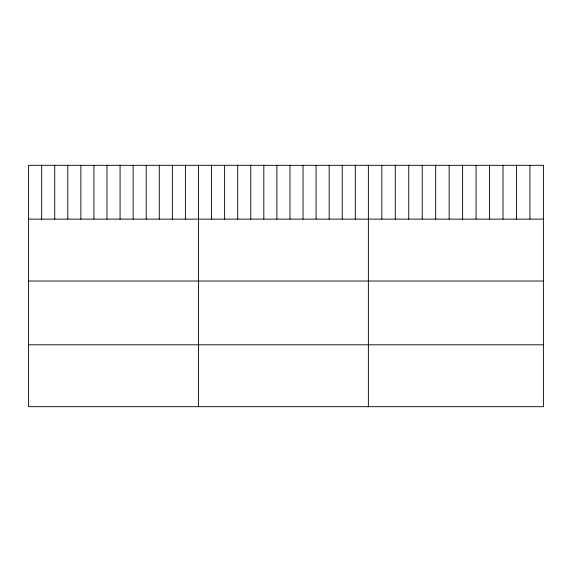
<?xml version="1.0" encoding="UTF-8"?>
<svg xmlns="http://www.w3.org/2000/svg" width="572" height="572" viewBox="0 0 572 572"><rect width="100%" height="100%" fill="white"/><g stroke="black" fill="none" stroke-linecap="round" stroke-linejoin="round"><path stroke-width="0.86" d="M28.6 219.133L543.4 219.133M28.6 281.024L543.4 281.024M28.6 344.794L543.4 344.794M529.937 165.308L529.937 219.133M516.473 165.308L516.473 219.133M503.01 165.308L503.01 219.133M489.546 165.308L489.546 219.133M476.083 165.308L476.083 219.133M462.619 165.308L462.619 219.133M449.149 165.308L449.149 219.133M435.685 165.308L435.685 219.133M422.222 165.308L422.222 219.133M408.758 165.308L408.758 219.133M395.295 165.308L395.295 219.133M381.831 165.308L381.831 219.133M368.368 165.308L368.368 406.692M355.298 165.308L355.298 219.133M342.235 165.308L342.235 219.133M329.165 165.308L329.165 219.133M316.094 165.308L316.094 219.133M303.031 165.308L303.031 219.133M289.961 165.308L289.961 219.133M276.891 165.308L276.891 219.133M263.821 165.308L263.821 219.133M250.758 165.308L250.758 219.133M237.687 165.308L237.687 219.133M224.617 165.308L224.617 219.133M211.554 165.308L211.554 219.133M198.484 165.308L198.484 406.692M185.414 165.308L185.414 219.133M172.351 165.308L172.351 219.133M159.281 165.308L159.281 219.133M146.21 165.308L146.21 219.133M133.147 165.308L133.147 219.133M120.077 165.308L120.077 219.133M107.007 165.308L107.007 219.133M93.937 165.308L93.937 219.133M80.874 165.308L80.874 219.133M67.803 165.308L67.803 219.133M54.733 165.308L54.733 219.133M41.67 165.308L41.67 219.133M543.4 165.308L28.6 165.308L28.6 406.692L543.4 406.692L543.4 165.308"/></g></svg>
